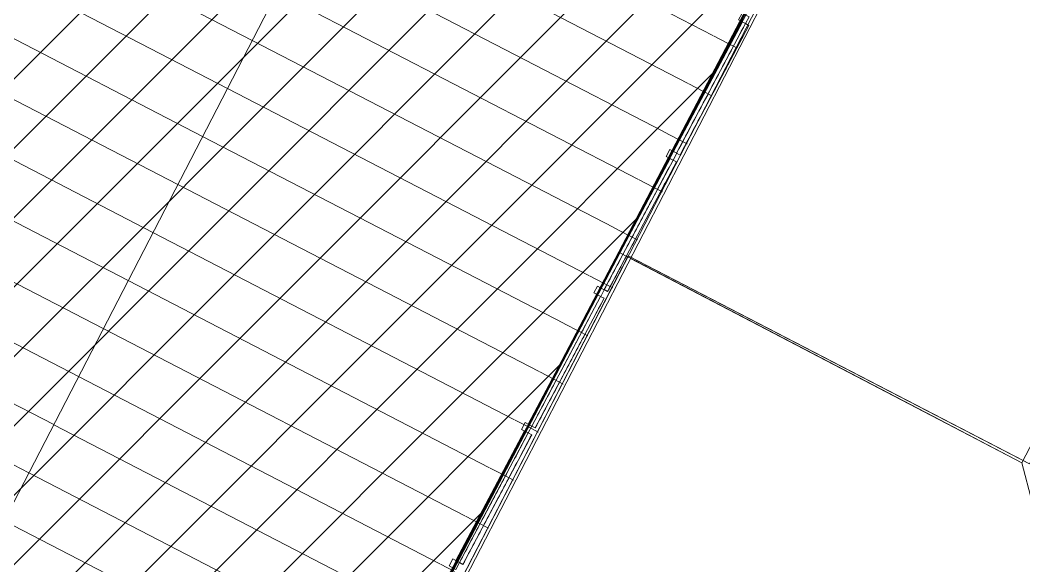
# Model space of a CAD drawing. Header units: metres. Extents: x -207 to 246, y -187 to 169.
# Drawn here: x -45.49 to -38.99, y -119.18 to -115.64 of the extents above; entities that cross this region are included whole.
import ezdxf

# ---------------------------------------------------------------- set-up
doc = ezdxf.new("R2010")
doc.units = ezdxf.units.M
for name, color, linetype, lineweight in [('A-FLOR', 7, 'Continuous', 9), ('A-GLAZ-CURT', 7, 'Continuous', 9), ('A-GLAZ-CWMG', 7, 'Continuous', 9), ('A-ROOF', 7, 'Continuous', 9), ('A-ROOF-PATT', 7, 'Continuous', 9), ('C-BLDG-PADS', 7, 'Continuous', 9), ('C-TOPO', 7, 'Continuous', 9), ('edificios', 7, 'Continuous', 50), ('VEREDAS', 7, 'Continuous', 9)]:
    doc.layers.add(name, color=color, linetype=linetype, lineweight=lineweight)
doc.layers.add('PR10-ARQ-PL-001-Emplazamiento-C-1_dwg', color=7, linetype='Continuous', lineweight=9, true_color=0x767676)

# ---------------------------------------------------------------- blocks, each defined once
blk = doc.blocks.new('FP_37-PLANTA SUPERFICIES')
at = {"layer": 'A-ROOF'}
blk.add_line((-45.8042, -125.4406), (-38.4178, -111.1584), dxfattribs=at)
at = {"layer": 'A-ROOF-PATT', "color": 254, "true_color": 0xcbe5d8}
for p, q in [((-40.9066, -115.7931), (-40.9976, -115.746)), ((-40.847, -115.8239), (-40.9066, -115.7931)), ((-41.0674, -116.1039), (-41.1584, -116.0569)), ((-41.0078, -116.1348), (-41.0674, -116.1039)), ((-41.2282, -116.4148), (-41.3192, -116.3678)), ((-41.1686, -116.4456), (-41.2282, -116.4148)), ((-41.389, -116.7257), (-41.48, -116.6786)), ((-41.3294, -116.7565), (-41.389, -116.7257)), ((-41.5498, -117.0366), (-41.6408, -116.9895)), ((-41.4902, -117.0674), (-41.5498, -117.0366)), ((-41.7105, -117.3475), (-41.8016, -117.3004)), ((-41.651, -117.3783), (-41.7105, -117.3475)), ((-41.8713, -117.6584), (-41.9623, -117.6113)), ((-41.8117, -117.6892), (-41.8713, -117.6584)), ((-42.0321, -117.9692), (-42.1231, -117.9222)), ((-41.9725, -118.0001), (-42.0321, -117.9692)), ((-42.1929, -118.2801), (-42.2839, -118.2331)), ((-42.1333, -118.3109), (-42.1929, -118.2801)), ((-42.3537, -118.591), (-42.4447, -118.5439)), ((-42.2941, -118.6218), (-42.3537, -118.591)), ((-42.5145, -118.9019), (-42.6055, -118.8548)), ((-42.4549, -118.9327), (-42.5145, -118.9019)), ((-42.6752, -119.2128), (-42.7663, -119.1657))]:
    blk.add_line(p, q, dxfattribs=at)
blk = doc.blocks.new('Circular Mullion - 5mm-2218549-PLANTA SUPERFICIES')
at = {"layer": 'A-GLAZ-CWMG'}
for p, q in [((-40.8151, -115.6543), (-41.2606, -116.4934)), ((-41.2584, -116.4946), (-40.8129, -115.6555)), ((-40.8129, -115.6555), (-41.2584, -116.4946)), ((-41.2562, -116.4958), (-40.8107, -115.6567)), ((-40.8129, -115.6555), (-40.8151, -115.6543)), ((-40.8107, -115.6567), (-40.8129, -115.6555)), ((-41.2606, -116.4934), (-41.2584, -116.4946)), ((-41.2584, -116.4946), (-41.2562, -116.4958))]:
    blk.add_line(p, q, dxfattribs=at)
blk = doc.blocks.new('Rectangular Mullion - 50 x 50 mm-2216179-PLANTA SUPERFICIES')
at = {"layer": 'A-GLAZ-CWMG'}
for p, q in [((0.025, 0.025), (-0.025, 0.025)), ((-0.025, 0.025), (-0.025, -0.025)), ((0.025, -0.025), (0.025, 0.025)), ((-0.025, -0.025), (0.025, -0.025))]:
    blk.add_line(p, q, dxfattribs=at)
blk = doc.blocks.new('Rectangular Mullion - 50 x 50 mm-2303047-PLANTA SUPERFICIES')
at = {"layer": 'A-GLAZ-CWMG'}
for p, q in [((-0.025, -0.025), (-0.025, 0.025)), ((-0.025, 0.025), (0.025, 0.025)), ((0.025, 0.025), (0.025, -0.025)), ((0.025, -0.025), (-0.025, -0.025))]:
    blk.add_line(p, q, dxfattribs=at)
blk = doc.blocks.new('Rectangular Mullion - 50 x 50 mm-2303048-PLANTA SUPERFICIES')
at = {"layer": 'A-GLAZ-CWMG'}
for p, q in [((-0.025, -0.025), (-0.025, 0.025)), ((-0.025, 0.025), (0.025, 0.025)), ((0.025, 0.025), (0.025, -0.025)), ((0.025, -0.025), (-0.025, -0.025))]:
    blk.add_line(p, q, dxfattribs=at)
blk = doc.blocks.new('Rectangular Mullion - 50 x 50 mm-2303049-PLANTA SUPERFICIES')
at = {"layer": 'A-GLAZ-CWMG'}
for p, q in [((-0.025, -0.025), (-0.025, 0.025)), ((-0.025, 0.025), (0.025, 0.025)), ((0.025, 0.025), (0.025, -0.025)), ((0.025, -0.025), (-0.025, -0.025))]:
    blk.add_line(p, q, dxfattribs=at)
blk = doc.blocks.new('Rectangular Mullion - 50 x 50 mm-2303050-PLANTA SUPERFICIES')
at = {"layer": 'A-GLAZ-CWMG'}
for p, q in [((-0.025, -0.025), (-0.025, 0.025)), ((-0.025, 0.025), (0.025, 0.025)), ((0.025, 0.025), (0.025, -0.025)), ((0.025, -0.025), (-0.025, -0.025))]:
    blk.add_line(p, q, dxfattribs=at)
blk = doc.blocks.new('Rectangular Mullion - 50 x 50 mm-2303051-PLANTA SUPERFICIES')
at = {"layer": 'A-GLAZ-CWMG'}
for p, q in [((-0.025, -0.025), (-0.025, 0.025)), ((-0.025, 0.025), (0.025, 0.025)), ((0.025, 0.025), (0.025, -0.025)), ((0.025, -0.025), (-0.025, -0.025))]:
    blk.add_line(p, q, dxfattribs=at)
blk = doc.blocks.new('System Panel - Glazed-2303059-PLANTA SUPERFICIES')
at = {"layer": 'A-GLAZ-CURT'}
for p, q in [((0.475, 0.0495), (-0.475, 0.0495)), ((-0.475, 0.0245), (-0.475, 0.0495)), ((-0.475, 0.0495), (-0.475, 0.0245)), ((-0.475, 0.0245), (0.475, 0.0245)), ((0.475, 0.0495), (0.475, 0.0245)), ((0.475, 0.0495), (0.475, 0.0245))]:
    blk.add_line(p, q, dxfattribs=at)
for points, knots in [([(-0.475, 0.0495), (-0.3252, 0.0495), (-0.0166, 0.0495), (0.3082, 0.0495), (0.475, 0.0495)], [-0.9736158, -0.9736158, -0.9736158, -0.9736158, -0.5, -0.0237601, -0.0237601, -0.0237601, -0.0237601]), ([(0.475, 0.0245), (0.3082, 0.0245), (-0.0166, 0.0245), (-0.3252, 0.0245), (-0.475, 0.0245)], [0.0237601, 0.0237601, 0.0237601, 0.0237601, 0.5, 0.9736158, 0.9736158, 0.9736158, 0.9736158])]:
    blk.add_open_spline(points, degree=3, knots=knots, dxfattribs=at)
blk = doc.blocks.new('System Panel - Glazed-2303060-PLANTA SUPERFICIES')
at = {"layer": 'A-GLAZ-CURT'}
for p, q in [((0.475, 0.0495), (-0.475, 0.0495)), ((-0.475, 0.0245), (-0.475, 0.0495)), ((-0.475, 0.0495), (-0.475, 0.0245)), ((-0.475, 0.0245), (0.475, 0.0245)), ((0.475, 0.0495), (0.475, 0.0245)), ((0.475, 0.0495), (0.475, 0.0245))]:
    blk.add_line(p, q, dxfattribs=at)
for points, knots in [([(-0.475, 0.0495), (-0.3767, 0.0495), (-0.1691, 0.0495), (0.1476, 0.0495), (0.3677, 0.0495), (0.475, 0.0495)], [-0.973911, -0.973911, -0.973911, -0.973911, -0.6666667, -0.3333333, -0.0240028, -0.0240028, -0.0240028, -0.0240028]), ([(0.475, 0.0245), (0.3677, 0.0245), (0.1476, 0.0245), (-0.1691, 0.0245), (-0.3767, 0.0245), (-0.475, 0.0245)], [0.0240028, 0.0240028, 0.0240028, 0.0240028, 0.3333333, 0.6666667, 0.973911, 0.973911, 0.973911, 0.973911])]:
    blk.add_open_spline(points, degree=3, knots=knots, dxfattribs=at)
blk = doc.blocks.new('System Panel - Glazed-2303061-PLANTA SUPERFICIES')
at = {"layer": 'A-GLAZ-CURT'}
for p, q in [((0.475, 0.0495), (-0.475, 0.0495)), ((-0.475, 0.0245), (-0.475, 0.0495)), ((-0.475, 0.0495), (-0.475, 0.0245)), ((-0.475, 0.0245), (0.475, 0.0245)), ((0.475, 0.0495), (0.475, 0.0245)), ((0.475, 0.0495), (0.475, 0.0245))]:
    blk.add_line(p, q, dxfattribs=at)
for points, knots in [([(-0.475, 0.0495), (-0.376, 0.0495), (-0.1672, 0.0495), (0.1495, 0.0495), (0.3685, 0.0495), (0.475, 0.0495)], [-0.9741091, -0.9741091, -0.9741091, -0.9741091, -0.6666667, -0.3333333, -0.0241727, -0.0241727, -0.0241727, -0.0241727]), ([(0.475, 0.0245), (0.3685, 0.0245), (0.1495, 0.0245), (-0.1672, 0.0245), (-0.376, 0.0245), (-0.475, 0.0245)], [0.0241727, 0.0241727, 0.0241727, 0.0241727, 0.3333333, 0.6666667, 0.9741091, 0.9741091, 0.9741091, 0.9741091])]:
    blk.add_open_spline(points, degree=3, knots=knots, dxfattribs=at)
blk = doc.blocks.new('System Panel - Glazed-2303062-PLANTA SUPERFICIES')
at = {"layer": 'A-GLAZ-CURT'}
for p, q in [((0.475, 0.0495), (-0.475, 0.0495)), ((-0.475, 0.0245), (-0.475, 0.0495)), ((-0.475, 0.0495), (-0.475, 0.0245)), ((-0.475, 0.0245), (0.475, 0.0245)), ((0.475, 0.0495), (0.475, 0.0245)), ((0.475, 0.0495), (0.475, 0.0245))]:
    blk.add_line(p, q, dxfattribs=at)
for points, knots in [([(-0.475, 0.0495), (-0.3754, 0.0495), (-0.1658, 0.0495), (0.1509, 0.0495), (0.3691, 0.0495), (0.475, 0.0495)], [-0.9742517, -0.9742517, -0.9742517, -0.9742517, -0.6666667, -0.3333333, -0.024298, -0.024298, -0.024298, -0.024298]), ([(0.475, 0.0245), (0.3691, 0.0245), (0.1509, 0.0245), (-0.1658, 0.0245), (-0.3754, 0.0245), (-0.475, 0.0245)], [0.024298, 0.024298, 0.024298, 0.024298, 0.3333333, 0.6666667, 0.9742517, 0.9742517, 0.9742517, 0.9742517])]:
    blk.add_open_spline(points, degree=3, knots=knots, dxfattribs=at)
blk = doc.blocks.new('YADRAN_LASQUEMAS_ARQ_MO_003_ESTANQUE CABECERA_rvt-1-PLANTA SUPERFICIES')
at = {"layer": 'A-ROOF-PATT', "true_color": 0x008040}
h = blk.add_hatch(dxfattribs=at)
h.set_pattern_fill('FP_31', color=116, style=0, pattern_type=2)
h.set_pattern_definition([(152.653, (-52.507, -103.883), (-0.1607824, -0.310884), [])])
h.paths.add_polyline_path([(-48.3135, -124.1428), (-40.9271, -109.8606), (-43.2607, -108.6538), (-50.6471, -122.9359)])
h = blk.add_hatch(dxfattribs=at)
h.set_pattern_fill('FP_30', color=116, style=0, pattern_type=2)
h.set_pattern_definition([(152.653, (-48.586, -105.911), (-0.1607824, -0.310884), [])])
h.paths.add_polyline_path([(-45.9715, -125.3541), (-38.5851, -111.0719), (-40.9271, -109.8606), (-48.3135, -124.1428), (-46.2901, -125.1893)])
at = {"layer": 'A-FLOR'}
for p, q in [((-40.3049, -114.6987), (-45.9175, -125.2703)), ((-45.9175, -125.2703), (-40.3049, -114.6987))]:
    blk.add_line(p, q, dxfattribs=at)
at = {"layer": 'A-ROOF'}
for p, q in [((-40.9272, -109.8606), (-48.3136, -124.1428)), ((-40.9271, -109.8606), (-48.3135, -124.1428)), ((-38.4355, -111.1492), (-45.8219, -125.4314)), ((-45.8042, -125.4406), (-38.4178, -111.1584))]:
    blk.add_line(p, q, dxfattribs=at)
at = {"layer": 'A-GLAZ-CURT', "lineweight": 9, "rotation": 242.0354818086453}
for name, p in [('System Panel - Glazed-2303059-PLANTA SUPERFICIES', (-41.0356, -116.0751)), ('System Panel - Glazed-2303060-PLANTA SUPERFICIES', (-41.5046, -116.9583)), ('System Panel - Glazed-2303061-PLANTA SUPERFICIES', (-41.9735, -117.8415)), ('System Panel - Glazed-2303062-PLANTA SUPERFICIES', (-42.4424, -118.7248))]:
    blk.add_blockref(name, p, dxfattribs=at)
at = {"layer": 'A-GLAZ-CWMG', "lineweight": 9, "extrusion": (0, 0, -1), "rotation": 297.9645181913547}
for name, p in [('Rectangular Mullion - 50 x 50 mm-2216179-PLANTA SUPERFICIES', (40.8012, -115.6334)), ('Rectangular Mullion - 50 x 50 mm-2303047-PLANTA SUPERFICIES', (40.8012, -115.6334)), ('Rectangular Mullion - 50 x 50 mm-2216179-PLANTA SUPERFICIES', (41.2701, -116.5167)), ('Rectangular Mullion - 50 x 50 mm-2303048-PLANTA SUPERFICIES', (41.2701, -116.5167)), ('Rectangular Mullion - 50 x 50 mm-2216179-PLANTA SUPERFICIES', (41.739, -117.3999)), ('Rectangular Mullion - 50 x 50 mm-2303049-PLANTA SUPERFICIES', (41.739, -117.3999)), ('Rectangular Mullion - 50 x 50 mm-2216179-PLANTA SUPERFICIES', (42.208, -118.2832)), ('Rectangular Mullion - 50 x 50 mm-2303050-PLANTA SUPERFICIES', (42.208, -118.2832)), ('Rectangular Mullion - 50 x 50 mm-2216179-PLANTA SUPERFICIES', (42.6769, -119.1664)), ('Rectangular Mullion - 50 x 50 mm-2303051-PLANTA SUPERFICIES', (42.6769, -119.1664))]:
    blk.add_blockref(name, p, dxfattribs=at)
at = {"layer": 'A-GLAZ-CWMG', "lineweight": 9}
for p in [(0, 0), (0, 0), (0, 0), (0, 0), (0, 0), (0, 0), (0, 0), (0, 0), (-0.4689, -0.8832), (-0.4689, -0.8832), (-0.4689, -0.8832), (-0.4689, -0.8832), (-0.4689, -0.8832), (-0.4689, -0.8832), (-0.4689, -0.8832), (-0.4689, -0.8832), (-0.9378, -1.7665), (-0.9378, -1.7665), (-0.9378, -1.7665), (-0.9378, -1.7665), (-0.9378, -1.7665), (-0.9378, -1.7665), (-0.9378, -1.7665), (-0.9378, -1.7665), (-1.4068, -2.6497), (-1.4068, -2.6497), (-1.4068, -2.6497), (-1.4068, -2.6497), (-1.4068, -2.6497), (-1.4068, -2.6497), (-1.4068, -2.6497), (-1.4068, -2.6497)]:
    blk.add_blockref('Circular Mullion - 5mm-2218549-PLANTA SUPERFICIES', p, dxfattribs=at)
at = {"layer": 'A-ROOF'}
blk.add_blockref('FP_37-PLANTA SUPERFICIES', (0, 0), dxfattribs=at)
blk = doc.blocks.new('PR10-ARQ-PL-001-Emplazamiento-C-1_dwg-674643-PLANTA SUPERFICIES')
at = {"lineweight": 9, "true_color": 0x0000ff}
h = blk.add_hatch(dxfattribs=at)
h.set_pattern_fill('FP_4', color=5, style=0, pattern_type=2)
h.set_pattern_definition([(45, (0, 0), (-0.2245064, 0.2245064), [])])
h.paths.add_polyline_path([(-45.5658, -124.6849), (-38.4088, -111.0542), (-43.3023, -108.5606), (-50.4544, -122.1938), (-45.6107, -124.662)])
at = {"layer": 'C-BLDG-PADS', "flags": 128}
blk.add_lwpolyline([(-41.5322, -117.1804), (-38.9499, -118.5159), (-35.8354, -112.4939), (-38.4178, -111.1584)], dxfattribs=at)
at = {"layer": 'C-TOPO'}
blk.add_line((-41.5531, -117.1773), (-41.5499, -117.1712), dxfattribs=at)
at = {"layer": 'C-TOPO', "flags": 128}
for points in [[(-36.1588, -113.1193), (-37.9528, -116.5881), (-37.9768, -116.6344), (-37.9813, -116.6431), (-38.0041, -116.6873), (-38.0916, -116.8564), (-38.7813, -118.1899), (-38.9393, -118.4956), (-38.9499, -118.5159), (-38.9919, -118.4941), (-39.0002, -118.5101), (-38.8671, -119.0205), (-38.4361, -120.673), (-36.9976, -122.2091), (-36.0937, -123.1743), (-32.2692, -124.945)], [(-38.4178, -111.1584), (-35.8354, -112.4939), (-38.9499, -118.5159), (-41.5322, -117.1804)], [(-36.1588, -113.1193), (-37.9528, -116.5881), (-37.9768, -116.6344), (-37.9813, -116.6431), (-38.0041, -116.6873), (-38.0916, -116.8564), (-38.7813, -118.1899), (-38.9393, -118.4956), (-38.9499, -118.5159), (-38.9919, -118.4941), (-38.9499, -118.5159), (-38.9393, -118.4956), (-38.7813, -118.1899), (-38.0916, -116.8564), (-38.0041, -116.6873), (-37.9813, -116.6431), (-37.9768, -116.6344), (-37.9528, -116.5881), (-36.1588, -113.1193)], [(-36.1588, -113.1193), (-37.9528, -116.5881), (-37.9768, -116.6344), (-37.9813, -116.6431), (-38.0041, -116.6873), (-38.0916, -116.8564), (-38.7813, -118.1899), (-38.9393, -118.4956), (-38.9499, -118.5159), (-38.9919, -118.4941), (-38.9499, -118.5159), (-38.9393, -118.4956), (-38.7813, -118.1899), (-38.0916, -116.8564), (-38.0041, -116.6873), (-37.9813, -116.6431), (-37.9768, -116.6344), (-37.9528, -116.5881), (-36.1588, -113.1193)], [(-41.5354, -117.1866), (-39.5779, -118.2085), (-39.0002, -118.5101), (-38.8671, -119.0205), (-38.4361, -120.673), (-36.9976, -122.2091), (-36.0937, -123.1743), (-32.2692, -124.945), (-31.4186, -127.5295), (-30.9869, -127.55), (-28.6845, -127.6589)], [(-45.409, -124.6329), (-44.2842, -122.458), (-44.2482, -122.3884), (-43.4945, -120.9311), (-43.4174, -120.782), (-41.5531, -117.1773), (-43.4174, -120.782), (-43.4945, -120.9311), (-44.2482, -122.3884), (-44.2842, -122.458), (-45.409, -124.6329)], [(-45.409, -124.6329), (-44.2842, -122.458), (-44.2482, -122.3884), (-43.4945, -120.9311), (-43.4174, -120.782), (-41.5531, -117.1773), (-43.4174, -120.782), (-43.4945, -120.9311), (-44.2482, -122.3884), (-44.2842, -122.458), (-45.409, -124.6329)], [(-45.409, -124.6329), (-44.2842, -122.458), (-44.2482, -122.3884), (-43.4945, -120.9311), (-43.4174, -120.782), (-41.5531, -117.1773)], [(-41.5322, -117.1804), (-39.571, -118.1947), (-38.9919, -118.4941), (-39.0002, -118.5101), (-39.5779, -118.2085), (-41.5354, -117.1866)], [(-38.9919, -118.4941), (-39.571, -118.1947), (-41.5322, -117.1804)], [(-41.5322, -117.1804), (-39.571, -118.1947), (-38.9919, -118.4941)]]:
    blk.add_lwpolyline(points, dxfattribs=at)
for points in [[(-41.5499, -117.1712), (-41.5531, -117.1773)], [(-41.5499, -117.1712), (-41.5531, -117.1773)], [(-41.5322, -117.1804), (-39.571, -118.1947), (-38.9919, -118.4941), (-39.571, -118.1947)]]:
    blk.add_lwpolyline(points, close=True, dxfattribs=at)
at = {"layer": 'edificios', "flags": 128}
blk.add_lwpolyline([(-45.6107, -124.662), (-45.5658, -124.6849), (-38.4538, -111.1398)], dxfattribs=at)
at = {"layer": 'VEREDAS'}
blk.add_line((-41.5468, -117.1806), (-41.6086, -117.1483), dxfattribs=at)
at = {"layer": 'VEREDAS', "flags": 128}
blk.add_lwpolyline([(-38.4488, -111.1303), (-35.8545, -112.4847), (-39.0002, -118.5101), (-41.5354, -117.1866)], dxfattribs=at)

msp = doc.modelspace()

# ---------------------------------------------------------------- linework, layer by layer
at = {"layer": 'C-BLDG-PADS'}
for p, q in [((-41.5499, -117.1712), (-45.8219, -125.4314)), ((-38.9499, -118.5159), (-41.5499, -117.1712))]:
    msp.add_line(p, q, dxfattribs=at)
at = {"layer": 'C-TOPO'}
for p, q in [((-45.8219, -125.4314), (-41.5499, -117.1712)), ((-41.5531, -117.1773), (-43.4174, -120.782)), ((-41.5531, -117.1773), (-43.4174, -120.782)), ((-41.5531, -117.1773), (-43.4174, -120.782)), ((-43.4174, -120.782), (-41.5531, -117.1773)), ((-43.4174, -120.782), (-41.5531, -117.1773)), ((-41.5531, -117.1773), (-41.5499, -117.1712)), ((-41.5499, -117.1712), (-41.5531, -117.1773)), ((-41.5499, -117.1712), (-41.5531, -117.1773)), ((-41.5531, -117.1773), (-41.5499, -117.1712)), ((-41.5531, -117.1773), (-41.5499, -117.1712)), ((-41.5531, -117.1773), (-39.5779, -118.2085)), ((-39.5779, -118.2085), (-41.5531, -117.1773)), ((-39.571, -118.1947), (-41.5499, -117.1712)), ((-39.571, -118.1947), (-41.5499, -117.1712)), ((-39.571, -118.1947), (-41.5499, -117.1712)), ((-41.5499, -117.1712), (-39.571, -118.1947)), ((-41.5499, -117.1712), (-39.571, -118.1947)), ((-41.5499, -117.1712), (-38.9499, -118.5159)), ((-39.5779, -118.2085), (-39.0002, -118.5101)), ((-39.0002, -118.5101), (-39.5779, -118.2085)), ((-38.9919, -118.4941), (-39.571, -118.1947)), ((-38.9919, -118.4941), (-39.571, -118.1947)), ((-38.9919, -118.4941), (-39.571, -118.1947)), ((-39.571, -118.1947), (-38.9919, -118.4941)), ((-39.571, -118.1947), (-38.9919, -118.4941)), ((-39.0002, -118.5101), (-38.9919, -118.4941)), ((-38.9919, -118.4941), (-39.0002, -118.5101)), ((-38.9499, -118.5159), (-38.9919, -118.4941)), ((-38.9499, -118.5159), (-38.9919, -118.4941)), ((-38.9499, -118.5159), (-38.9919, -118.4941)), ((-38.9919, -118.4941), (-38.9499, -118.5159)), ((-38.9919, -118.4941), (-38.9499, -118.5159)), ((-39.0002, -118.5101), (-38.8671, -119.0205)), ((-38.8671, -119.0205), (-39.0002, -118.5101))]:
    msp.add_line(p, q, dxfattribs=at)

# ---------------------------------------------------------------- block references
at = {"lineweight": 5}
msp.add_blockref('YADRAN_LASQUEMAS_ARQ_MO_003_ESTANQUE CABECERA_rvt-1-PLANTA SUPERFICIES', (0, 0), dxfattribs=at)
at = {"layer": 'PR10-ARQ-PL-001-Emplazamiento-C-1_dwg', "color": 7}
msp.add_blockref('PR10-ARQ-PL-001-Emplazamiento-C-1_dwg-674643-PLANTA SUPERFICIES', (0, 0), dxfattribs=at)

doc.saveas('drawing.dxf')
